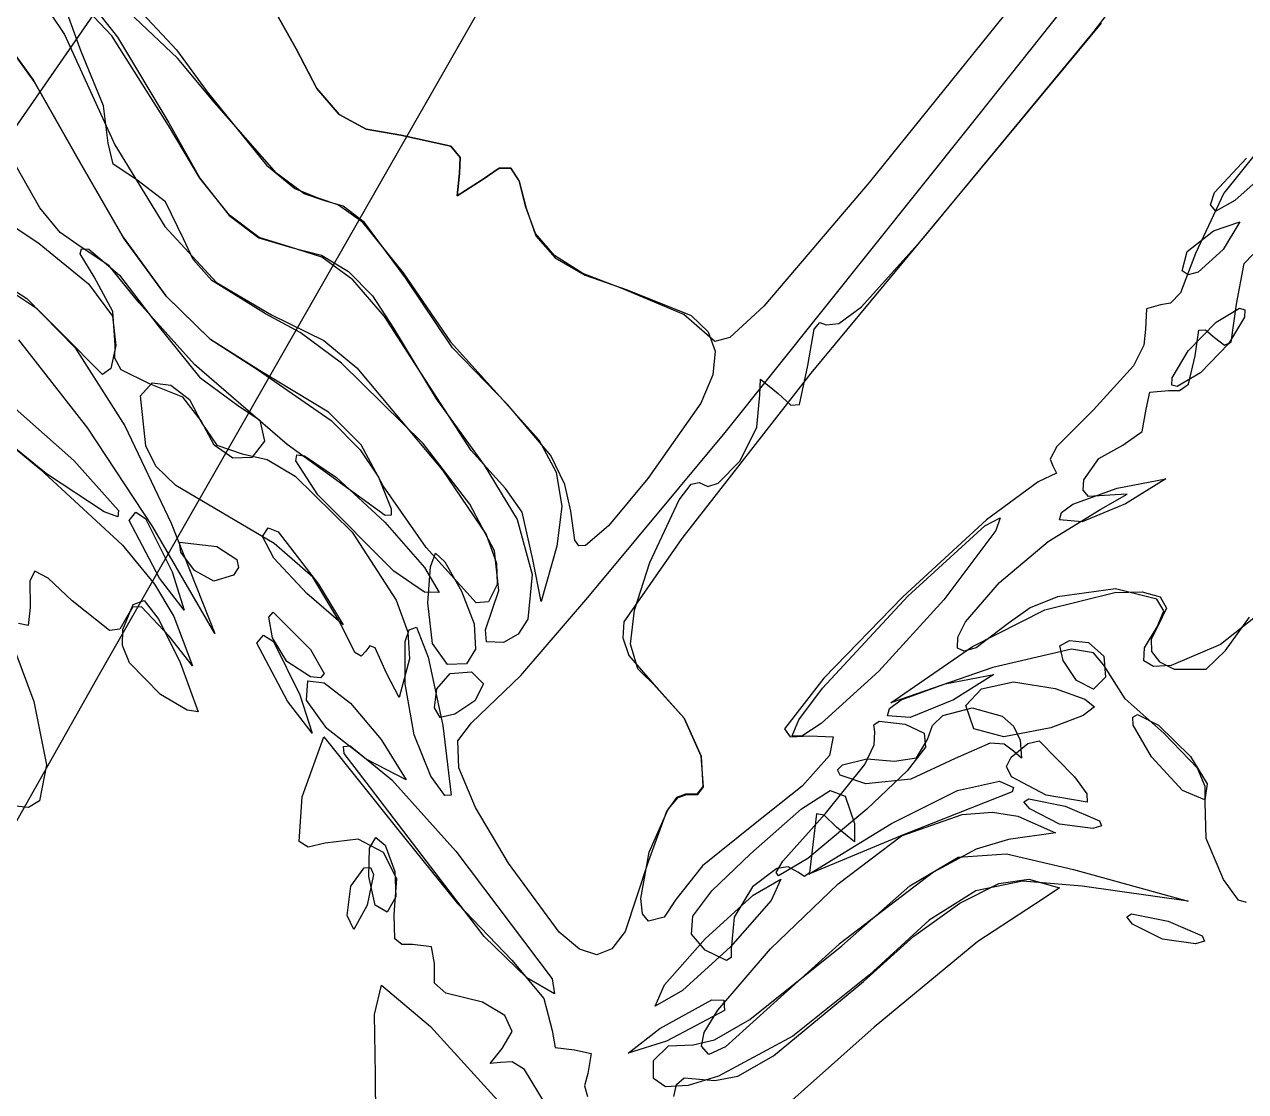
# Model space of a CAD drawing. Extents: x -886 to 651, y -59 to 942.
# Drawn here: x -170.37 to -141.92, y 94.12 to 118.98 of the extents above; entities that cross this region are included whole.
import ezdxf

# ---------------------------------------------------------------- set-up
doc = ezdxf.new("R2010")
doc.units = 0

msp = doc.modelspace()

# ---------------------------------------------------------------- linework, layer by layer
at = {"layer": 'IMAGES'}
for p, q in [((-153.68554, 129.998068), (-168.62504, 103.833968)), ((-171.3496, 115.470708), (-167.80077, 120.587898)), ((-168.62504, 103.833968), (-175.72465, 91.287068))]:
    msp.add_line(p, q, dxfattribs=at)
at = {"layer": 'Layer 1'}
for p, q in [((-145.9139, 121.22468), (-150.69401, 115.29563)), ((-145.502, 118.755792), (-143.916975, 120.834233)), ((-148.36718, 116.57789), (-145.312871, 120.430522)), ((-168.33049, 118.712664), (-169.51401, 119.96259)), ((-169.770218, 119.243702), (-169.43317, 118.74474)), ((-169.04792, 118.34878), (-169.43144, 119.400711)), ((-168.730391, 119.349634), (-168.199712, 118.687674)), ((-166.805341, 118.194328), (-167.936121, 119.267967)), ((-167.618493, 119.237649), (-166.825768, 118.393526)), ((-164.03998, 118.41553), (-164.488446, 119.214757)), ((-164.488322, 119.215301), (-164.03986, 118.41607)), ((-171.080446, 118.951408), (-170.163863, 117.688675)), ((-170.14533, 117.651657), (-171.058317, 118.916666)), ((-145.28993, 119.01201), (-152.053886, 110.859629)), ((-169.43317, 118.74474), (-168.266497, 116.17877)), ((-167.01056, 116.62936), (-168.33049, 118.712664)), ((-168.199712, 118.687674), (-167.00643, 116.6886)), ((-149.4163, 114.018002), (-145.502, 118.755792)), ((-168.52976, 117.085925), (-169.04792, 118.34878)), ((-166.825768, 118.393526), (-166.11258, 117.41419)), ((-163.560632, 117.487212), (-164.03998, 118.41553)), ((-164.03986, 118.41607), (-163.560508, 117.487765)), ((-165.93872, 117.16195), (-166.805341, 118.194328)), ((-170.163863, 117.688675), (-169.11451, 115.84171)), ((-169.11421, 115.84097), (-170.14533, 117.651657)), ((-163.041355, 116.881294), (-163.560632, 117.487212)), ((-163.560508, 117.487765), (-163.041231, 116.881845)), ((-166.11258, 117.41419), (-164.732073, 115.701354)), ((-166.11258, 117.41419), (-166.11258, 117.41419)), ((-168.42134, 116.21703), (-168.52976, 117.085925)), ((-164.498609, 115.519289), (-165.93872, 117.16195)), ((-166.283862, 115.398712), (-167.01056, 116.62936)), ((-167.00643, 116.6886), (-167.0064, 116.6886)), ((-167.0064, 116.6886), (-166.282129, 115.40338)), ((-162.41161, 116.539591), (-163.041355, 116.881294)), ((-163.041231, 116.881845), (-162.411489, 116.540135)), ((-170.007243, 114.706073), (-170.97183, 116.39317)), ((-161.60086, 116.40392), (-162.41161, 116.539591)), ((-162.411489, 116.540135), (-161.60074, 116.40446)), ((-160.435634, 116.14484), (-161.60086, 116.40392)), ((-161.60074, 116.40446), (-160.43551, 116.14538)), ((-154.04334, 109.47586), (-148.36718, 116.57789)), ((-141.242134, 116.532047), (-142.42791, 115.047043)), ((-168.3002, 115.723395), (-168.42134, 116.21703)), ((-168.266497, 116.17877), (-167.100485, 114.270456)), ((-160.222585, 115.879296), (-160.435634, 116.14484)), ((-160.43551, 116.14538), (-160.22246, 115.879839)), ((-169.11451, 115.84171), (-168.068172, 114.02224)), ((-168.060673, 114.007587), (-169.11421, 115.84097)), ((-160.23856, 115.51172), (-160.222585, 115.879296)), ((-160.22246, 115.879839), (-160.23844, 115.51226)), ((-142.64512, 115.066736), (-141.90438, 115.86783)), ((-167.75144, 115.36275), (-168.3002, 115.723395)), ((-164.732073, 115.701354), (-164.069574, 115.162495)), ((-163.853438, 115.032917), (-164.498609, 115.519289)), ((-160.287236, 114.985604), (-160.23856, 115.51172)), ((-160.23844, 115.51226), (-160.287116, 114.986144)), ((-159.314027, 115.635572), (-159.70856, 115.36377)), ((-159.70844, 115.36431), (-159.314334, 115.633967)), ((-159.314334, 115.633967), (-159.039899, 115.63064)), ((-159.040587, 115.636939), (-159.314027, 115.635572)), ((-158.846644, 115.341716), (-159.040587, 115.636939)), ((-159.039899, 115.63064), (-158.843972, 115.327508)), ((-141.322188, 115.643644), (-142.170729, 114.876719)), ((-167.079836, 114.848246), (-167.75144, 115.36275)), ((-165.592001, 114.539165), (-166.283862, 115.398712)), ((-166.282129, 115.40338), (-165.601934, 114.52974)), ((-159.70856, 115.36377), (-160.287236, 114.985604)), ((-160.287116, 114.986144), (-159.70844, 115.36431)), ((-158.6906, 114.72375), (-158.846644, 115.341716)), ((-158.843972, 115.327508), (-158.68539, 114.69775)), ((-150.69401, 115.29563), (-153.144064, 112.415419)), ((-171.88926, 115.12913), (-170.023835, 113.875846)), ((-164.069574, 115.162495), (-163.53821, 114.94344)), ((-163.37055, 114.87013), (-163.853438, 115.032917)), ((-163.53821, 114.94344), (-163.052915, 114.781438)), ((-142.42791, 115.047043), (-143.09095, 113.64727)), ((-142.739119, 114.782108), (-142.64512, 115.066736)), ((-169.534648, 114.137011), (-170.007243, 114.706073)), ((-166.66336, 113.9847), (-167.079836, 114.848246)), ((-162.942266, 114.746885), (-163.37055, 114.87013)), ((-163.052915, 114.781438), (-162.515851, 114.397875)), ((-162.445785, 114.368212), (-162.942266, 114.746885)), ((-158.461123, 114.113789), (-158.6906, 114.72375)), ((-158.68539, 114.69775), (-158.453354, 114.058485)), ((-142.61768, 114.62895), (-142.739119, 114.782108)), ((-142.170729, 114.876719), (-142.61768, 114.62895)), ((-165.601934, 114.52974), (-164.90943, 114.010467)), ((-164.89928, 114.015048), (-165.592001, 114.539165)), ((-162.515851, 114.397875), (-161.54768, 113.19552)), ((-161.49447, 113.07959), (-162.445785, 114.368212)), ((-142.67284, 114.17361), (-142.056458, 114.383093)), ((-142.056458, 114.383093), (-142.44614, 113.74161)), ((-169.1483, 113.86169), (-169.534648, 114.137011)), ((-167.100485, 114.270456), (-165.896395, 112.967312)), ((-158.019944, 113.600831), (-158.461123, 114.113789)), ((-143.282276, 113.695158), (-142.67284, 114.17361)), ((-170.023835, 113.875846), (-168.875736, 112.935655)), ((-168.398271, 113.359314), (-169.1483, 113.86169)), ((-168.068172, 114.02224), (-167.072015, 112.655841)), ((-167.061787, 112.640945), (-168.060673, 114.007587)), ((-166.440168, 113.502734), (-166.66336, 113.9847)), ((-164.90943, 114.010467), (-164.14823, 113.78835)), ((-164.17, 113.79069), (-164.89928, 114.015048)), ((-163.439623, 113.562798), (-164.17, 113.79069)), ((-164.14823, 113.78835), (-163.452445, 113.606013)), ((-158.453354, 114.058485), (-158.00693, 113.547645)), ((-150.869961, 112.406091), (-149.4163, 114.018002)), ((-169.072419, 113.635904), (-169.038639, 113.753187)), ((-168.7438, 113.10462), (-169.072419, 113.635904)), ((-169.038639, 113.753187), (-168.86739, 113.74361)), ((-168.86739, 113.74361), (-168.152148, 113.139559)), ((-166.00604, 113.012568), (-166.440168, 113.502734)), ((-163.452445, 113.606013), (-162.820197, 113.227675)), ((-162.71755, 113.0328), (-163.439623, 113.562798)), ((-157.358053, 113.177231), (-158.019944, 113.600831)), ((-158.00693, 113.547645), (-157.310921, 113.136832)), ((-143.09095, 113.64727), (-143.441849, 112.730911)), ((-143.40335, 113.24384), (-143.282276, 113.695158)), ((-142.44614, 113.74161), (-143.028654, 113.211861)), ((-142.44614, 113.74161), (-142.44614, 113.74161)), ((-141.959577, 113.409998), (-141.752419, 113.619026)), ((-171.29125, 113.23116), (-170.309921, 112.593331)), ((-167.69553, 112.49447), (-168.398271, 113.359314)), ((-162.820197, 113.227675), (-162.258492, 112.658889)), ((-143.257683, 113.149468), (-143.40335, 113.24384)), ((-142.13286, 112.46135), (-141.959577, 113.409998)), ((-168.875736, 112.935655), (-168.321391, 112.185897)), ((-168.308747, 112.292825), (-168.7438, 113.10462)), ((-168.152148, 113.139559), (-167.25404, 111.95968)), ((-164.75541, 112.23698), (-166.00604, 113.012568)), ((-165.896395, 112.967312), (-164.61549, 112.21685)), ((-161.97969, 112.177842), (-162.71755, 113.0328)), ((-161.54768, 113.19552), (-160.441169, 111.590749)), ((-160.396857, 111.450174), (-161.49447, 113.07959)), ((-156.46644, 112.83534), (-157.358053, 113.177231)), ((-157.310921, 113.136832), (-156.33013, 112.79765)), ((-143.028654, 113.211861), (-143.257683, 113.149468)), ((-170.064586, 112.347926), (-170.693453, 112.768817)), ((-167.072015, 112.655841), (-166.054018, 111.657971)), ((-162.258492, 112.658889), (-161.77433, 111.90521)), ((-155.010057, 112.225779), (-156.46644, 112.83534)), ((-156.33013, 112.79765), (-154.841786, 112.197027)), ((-143.441849, 112.730911), (-143.672537, 112.49078)), ((-174.64811, 112.43437), (-170.01105, 108.62983)), ((-170.309921, 112.593331), (-169.18898, 111.44875)), ((-166.406918, 111.06273), (-167.69553, 112.49447)), ((-166.034345, 111.643986), (-167.061787, 112.640945)), ((-153.144064, 112.415419), (-153.936582, 111.686963)), ((-151.39672, 112.013102), (-150.869961, 112.406091)), ((-143.90446, 112.44846), (-144.232084, 112.352606)), ((-143.672537, 112.49078), (-143.90446, 112.44846)), ((-142.60799, 112.04513), (-142.064815, 112.37004)), ((-142.257434, 111.579973), (-142.13286, 112.46135)), ((-142.064815, 112.37004), (-141.941498, 112.334379)), ((-169.50834, 111.79223), (-170.064586, 112.347926)), ((-168.321391, 112.185897), (-168.23723, 111.50391)), ((-168.25786, 111.5107), (-168.308747, 112.292825)), ((-163.947902, 111.80213), (-164.75541, 112.23698)), ((-164.61549, 112.21685), (-163.393139, 111.619352)), ((-161.20195, 110.97507), (-161.97969, 112.177842)), ((-154.28371, 111.59485), (-155.010057, 112.225779)), ((-154.841786, 112.197027), (-154.444842, 111.821127)), ((-144.232084, 112.352606), (-144.25844, 111.88491)), ((-141.94599, 112.16155), (-142.323819, 111.539011)), ((-141.941498, 112.334379), (-141.94599, 112.16155)), ((-141.94599, 112.16155), (-141.94599, 112.16155)), ((-169.854845, 108.513542), (-173.96954, 111.86881)), ((-168.550724, 110.824499), (-169.50834, 111.79223)), ((-167.25404, 111.9597), (-166.287705, 110.761934)), ((-167.25404, 111.95968), (-167.25404, 111.9597)), ((-162.986086, 111.088001), (-163.947902, 111.80213)), ((-161.77433, 111.90521), (-160.781724, 110.260109)), ((-154.444842, 111.821127), (-154.276505, 111.368694)), ((-152.12412, 111.037312), (-151.970514, 111.881858)), ((-151.970514, 111.881858), (-151.839229, 112.041415)), ((-151.839229, 112.041415), (-151.6906, 111.984392)), ((-151.6906, 111.984392), (-151.39672, 112.013102)), ((-144.25844, 111.88491), (-144.295621, 111.509755)), ((-143.258901, 111.374569), (-142.60799, 112.04513)), ((-143.10084, 111.26367), (-143.011274, 111.856244)), ((-143.011274, 111.856244), (-142.860617, 111.869087)), ((-142.860617, 111.869087), (-142.64618, 111.68663)), ((-168.890841, 109.579209), (-170.49836, 111.63303)), ((-168.263628, 111.204145), (-168.25786, 111.5107)), ((-166.054018, 111.657971), (-164.94216, 110.94409)), ((-164.89514, 110.91965), (-166.034345, 111.643986)), ((-163.393139, 111.619352), (-162.62798, 110.98497)), ((-160.441169, 111.590749), (-159.08622, 110.07762)), ((-153.936582, 111.686963), (-154.28371, 111.59485)), ((-144.295621, 111.509755), (-144.535955, 111.029789)), ((-142.323819, 111.539011), (-142.97473, 110.86845)), ((-142.64618, 111.68663), (-142.418718, 111.509895)), ((-142.418718, 111.509895), (-142.257434, 111.579973)), ((-169.18898, 111.44875), (-168.02807, 109.628508)), ((-169.18898, 111.44875), (-169.18898, 111.44875)), ((-168.23723, 111.50391), (-168.358333, 110.96849)), ((-159.12037, 110.12888), (-160.396857, 111.450174)), ((-154.276505, 111.368694), (-154.334615, 110.820124)), ((-143.63673, 110.75203), (-143.258901, 111.374569)), ((-143.25548, 110.603848), (-143.10084, 111.26367)), ((-168.358333, 110.96849), (-168.550724, 110.824499)), ((-168.114711, 110.932026), (-168.263628, 111.204145)), ((-164.24829, 109.19743), (-166.406918, 111.06273)), ((-164.94216, 110.94409), (-163.220505, 109.753498)), ((-161.08171, 109.21813), (-162.986086, 111.088001)), ((-162.62798, 110.98497), (-160.62945, 108.59524)), ((-159.966495, 109.055818), (-161.20195, 110.97507)), ((-152.311252, 110.125599), (-152.12412, 111.037312)), ((-144.535955, 111.029789), (-145.46741, 110.00249)), ((-167.45782, 110.60944), (-168.114711, 110.932026)), ((-166.287705, 110.761934), (-165.4084, 110.11496)), ((-163.286419, 109.948179), (-164.89514, 110.91965)), ((-152.053886, 110.859629), (-155.05931, 107.005708)), ((-154.334615, 110.820124), (-154.617014, 110.155811)), ((-153.24243, 110.352912), (-153.219956, 110.714614)), ((-153.219956, 110.714614), (-152.81103, 110.382012)), ((-143.641222, 110.579197), (-143.63673, 110.75203)), ((-142.97473, 110.86845), (-143.517905, 110.543536)), ((-171.15757, 110.53577), (-169.222391, 108.822982)), ((-167.66502, 110.33239), (-167.391891, 110.63147)), ((-166.681168, 110.298803), (-167.45782, 110.60944)), ((-167.391891, 110.63147), (-166.961884, 110.579044)), ((-166.961884, 110.579044), (-166.527067, 110.243356)), ((-152.81103, 110.382012), (-152.514495, 110.115009)), ((-144.23926, 110.01584), (-144.156254, 110.41434)), ((-144.156254, 110.41434), (-143.72104, 110.45521)), ((-143.72104, 110.45521), (-143.459448, 110.452528)), ((-143.517905, 110.543536), (-143.641222, 110.579197)), ((-143.459448, 110.452528), (-143.25548, 110.603848)), ((-167.54466, 109.16527), (-167.66502, 110.33239)), ((-166.25007, 109.7489), (-166.681168, 110.298803)), ((-166.527067, 110.243356), (-166.23951, 109.69265)), ((-165.4084, 110.11496), (-164.885019, 109.76223)), ((-160.781724, 110.260109), (-159.65945, 108.71391)), ((-158.107605, 108.943124), (-159.12037, 110.12888)), ((-154.617014, 110.155811), (-155.84604, 108.40154)), ((-153.305069, 109.597008), (-153.24243, 110.352912)), ((-152.514495, 110.115009), (-152.311252, 110.125599)), ((-162.52609, 109.18904), (-163.286419, 109.948179)), ((-159.08622, 110.07762), (-158.386209, 109.30316)), ((-145.46741, 110.00249), (-146.321365, 109.146095)), ((-144.330232, 109.500714), (-144.23926, 110.01584)), ((-167.37792, 107.27407), (-168.890841, 109.579209)), ((-168.02807, 109.628508), (-166.95053, 107.36653)), ((-165.953184, 109.176968), (-166.25007, 109.7489)), ((-166.23951, 109.69265), (-165.883634, 109.178049)), ((-166.23951, 109.69265), (-166.23951, 109.69265)), ((-164.885019, 109.76223), (-164.77443, 109.27189)), ((-163.220505, 109.753498), (-162.547505, 109.06878)), ((-153.693432, 108.814496), (-153.305069, 109.597008)), ((-164.77443, 109.27189), (-165.072739, 108.892353)), ((-158.386209, 109.30316), (-157.98274, 108.550829)), ((-157.24836, 105.63359), (-154.04334, 109.47586)), ((-144.78458, 109.17947), (-144.330232, 109.500714)), ((-167.306389, 108.693524), (-167.54466, 109.16527)), ((-165.513199, 108.876082), (-165.953184, 109.176968)), ((-165.883634, 109.178049), (-165.2945, 108.97814)), ((-165.2945, 108.97814), (-164.717287, 108.845443)), ((-161.967473, 107.543026), (-164.24829, 109.19743)), ((-164.044801, 108.817558), (-164.02357, 108.95471)), ((-164.02357, 108.95471), (-163.845009, 108.930064)), ((-162.547505, 109.06878), (-162.12306, 108.43425)), ((-162.016445, 108.234249), (-162.52609, 109.18904)), ((-159.990316, 107.803834), (-161.08171, 109.21813)), ((-159.16508, 108.16792), (-159.966495, 109.055818)), ((-146.321365, 109.146095), (-146.477806, 108.851112)), ((-145.345495, 108.866301), (-144.78458, 109.17947)), ((-169.222391, 108.822982), (-168.18167, 107.65759)), ((-166.840526, 108.242157), (-167.306389, 108.693524)), ((-165.072739, 108.892353), (-165.513199, 108.876082)), ((-164.717287, 108.845443), (-164.064121, 108.455436)), ((-163.53199, 108.02368), (-164.044801, 108.817558)), ((-163.845009, 108.930064), (-163.099184, 108.429548)), ((-159.65945, 108.71391), (-158.892658, 107.447444)), ((-157.78295, 108.265223), (-158.107605, 108.943124)), ((-154.20939, 108.291421), (-153.693432, 108.814496)), ((-146.477806, 108.851112), (-146.41254, 108.70184)), ((-146.41254, 108.70184), (-146.326206, 108.528741)), ((-145.69269, 108.37062), (-145.345495, 108.866301)), ((-170.01105, 108.62983), (-168.08254, 106.846871)), ((-168.514646, 107.628783), (-169.854845, 108.513542)), ((-164.064121, 108.455436), (-162.733246, 107.152685)), ((-163.099184, 108.429548), (-161.9739, 107.38436)), ((-162.12306, 108.43425), (-161.824433, 107.700498)), ((-160.62945, 108.59524), (-159.613706, 107.100524)), ((-157.98274, 108.550829), (-157.850959, 107.748433)), ((-155.84604, 108.40154), (-156.765699, 107.301895)), ((-146.326206, 108.528741), (-146.75351, 108.324)), ((-144.91371, 108.18097), (-143.782882, 108.397145)), ((-143.782882, 108.397145), (-144.72, 107.81184)), ((-164.5527, 106.88811), (-166.840526, 108.242157)), ((-161.01045, 106.7924), (-162.016445, 108.234249)), ((-158.77401, 107.61941), (-159.16508, 108.16792)), ((-157.64402, 107.63955), (-157.78295, 108.265223)), ((-155.117392, 107.908871), (-154.840162, 108.274379)), ((-154.840162, 108.274379), (-154.65481, 108.313832)), ((-154.65481, 108.313832), (-154.4533, 108.216563)), ((-154.4533, 108.216563), (-154.20939, 108.291421)), ((-146.75351, 108.324), (-147.961727, 107.438997)), ((-145.944269, 107.807931), (-144.91371, 108.18097)), ((-145.709162, 108.130023), (-145.69269, 108.37062)), ((-145.586125, 107.988001), (-145.709162, 108.130023)), ((-161.767819, 106.246805), (-163.53199, 108.02368)), ((-155.79752, 106.444962), (-155.117392, 107.908871)), ((-144.72, 107.81184), (-145.727556, 107.394965)), ((-144.96455, 108.02041), (-145.586125, 107.988001)), ((-145.29501, 107.6916), (-144.680834, 108.037441)), ((-144.680834, 108.037441), (-144.96455, 108.02041)), ((-144.72, 107.81184), (-144.72, 107.81184)), ((-168.197452, 107.510945), (-168.514646, 107.628783)), ((-168.18167, 107.65759), (-168.197452, 107.510945)), ((-167.93152, 107.42887), (-167.77672, 107.617536)), ((-167.77672, 107.617536), (-167.548572, 107.469009)), ((-161.830279, 107.545969), (-161.967473, 107.543026)), ((-161.824433, 107.700498), (-161.830279, 107.545969)), ((-159.421159, 106.717814), (-159.990316, 107.803834)), ((-158.5252, 106.51614), (-158.77401, 107.61941)), ((-157.850959, 107.748433), (-157.96601, 106.82378)), ((-157.55181, 106.968737), (-157.64402, 107.63955)), ((-146.519599, 106.936487), (-145.29501, 107.6916)), ((-146.25977, 107.43718), (-146.213486, 107.610068)), ((-146.213486, 107.610068), (-145.944269, 107.807931)), ((-167.22282, 106.07839), (-167.93152, 107.42887)), ((-167.548572, 107.469009), (-166.93146, 106.23129)), ((-165.93235, 104.78998), (-167.37792, 107.27407)), ((-166.95053, 107.36653), (-165.93235, 104.78998)), ((-164.82638, 107.04995), (-164.689841, 107.254182)), ((-164.689841, 107.254182), (-164.458721, 107.164353)), ((-161.9739, 107.38436), (-161.04796, 106.332846)), ((-161.9739, 107.38436), (-161.9739, 107.38436)), ((-158.892658, 107.447444), (-158.544336, 106.167399)), ((-156.765699, 107.301895), (-157.296662, 106.84024)), ((-147.961727, 107.438997), (-149.904247, 105.646341)), ((-149.79131, 105.66553), (-147.996055, 107.298874)), ((-147.996055, 107.298874), (-147.64294, 107.486985)), ((-147.64294, 107.486985), (-147.74247, 107.18939)), ((-145.727556, 107.394965), (-146.25977, 107.43718)), ((-164.556451, 106.547179), (-164.82638, 107.04995)), ((-164.458721, 107.164353), (-163.52083, 105.93924)), ((-162.733246, 107.152685), (-161.708516, 105.568279)), ((-159.613706, 107.100524), (-159.371066, 106.432941)), ((-157.451658, 106.833709), (-157.55181, 106.968737)), ((-155.05931, 107.005708), (-156.40903, 105.06221)), ((-147.74247, 107.18939), (-148.951163, 105.574705)), ((-147.74247, 107.18939), (-147.74247, 107.18939)), ((-168.08254, 106.846871), (-167.342606, 105.94453)), ((-166.727166, 106.690507), (-166.753497, 106.92364)), ((-166.753497, 106.92364), (-165.8909, 106.82182)), ((-166.40594, 106.25683), (-166.727166, 106.690507)), ((-165.8909, 106.82182), (-165.422429, 106.514708)), ((-163.648318, 106.103985), (-164.5527, 106.88811)), ((-159.850106, 105.510259), (-161.01045, 106.7924)), ((-159.31961, 105.796582), (-159.421159, 106.717814)), ((-157.96601, 106.82378), (-158.336085, 105.537921)), ((-157.296662, 106.84024), (-157.451658, 106.833709)), ((-147.655649, 105.978269), (-146.519599, 106.936487)), ((-165.422429, 106.514708), (-165.386162, 106.329017)), ((-163.78778, 105.72241), (-164.556451, 106.547179)), ((-160.912668, 106.347429), (-160.79737, 106.661113)), ((-160.79737, 106.661113), (-160.573157, 106.464147)), ((-160.573157, 106.464147), (-160.18562, 105.77524)), ((-159.371066, 106.432941), (-159.36075, 105.93493)), ((-158.336085, 105.537921), (-158.5252, 106.51614)), ((-156.156743, 105.335484), (-155.79752, 106.444962)), ((-170.123775, 106.241723), (-170.244476, 106.016658)), ((-169.815462, 106.085453), (-170.123775, 106.241723)), ((-166.93146, 106.23129), (-166.647375, 105.335885)), ((-166.93146, 106.23129), (-166.93146, 106.23129)), ((-165.95713, 106.015774), (-166.40594, 106.25683)), ((-165.49902, 106.15124), (-165.95713, 106.015774)), ((-165.386162, 106.329017), (-165.49902, 106.15124)), ((-165.49902, 106.15124), (-165.49902, 106.15124)), ((-163.02499, 105.05883), (-163.648318, 106.103985)), ((-161.051181, 105.756541), (-161.767819, 106.246805)), ((-161.04796, 106.332846), (-160.7096, 105.74544)), ((-160.97346, 105.50439), (-160.912668, 106.347429)), ((-158.544336, 106.167399), (-158.642027, 105.128559)), ((-170.244476, 106.016658), (-170.2373, 105.40068)), ((-169.2598, 105.55743), (-169.815462, 106.085453)), ((-167.342606, 105.94453), (-166.88882, 105.18563)), ((-166.647375, 105.335885), (-167.22282, 106.07839)), ((-163.52083, 105.93924), (-162.941044, 104.993593)), ((-163.52083, 105.93924), (-163.52083, 105.93924)), ((-159.36075, 105.93493), (-159.561001, 105.529746)), ((-148.445692, 105.066864), (-147.655649, 105.978269)), ((-144.957109, 105.830625), (-146.304617, 105.646746)), ((-143.989526, 105.593687), (-144.957109, 105.830625)), ((-168.387531, 104.865024), (-169.2598, 105.55743)), ((-167.837968, 105.466507), (-167.583209, 105.5578)), ((-167.583209, 105.5578), (-167.24105, 105.12239)), ((-162.941044, 104.993593), (-163.78778, 105.72241)), ((-161.708516, 105.568279), (-161.43803, 104.826203)), ((-160.7096, 105.74544), (-161.051181, 105.756541)), ((-160.18562, 105.77524), (-159.892088, 105.017065)), ((-160.18562, 105.77524), (-160.18562, 105.77524)), ((-159.63104, 104.87665), (-159.31961, 105.796582)), ((-158.805371, 103.813938), (-157.24836, 105.63359)), ((-151.775461, 103.522814), (-149.79131, 105.66553)), ((-149.904247, 105.646341), (-151.749092, 103.75525)), ((-148.951163, 105.574705), (-150.468475, 103.912425)), ((-146.304617, 105.646746), (-146.939452, 105.39284)), ((-146.599591, 105.343877), (-144.968046, 105.749624)), ((-144.968046, 105.749624), (-144.33606, 105.765336)), ((-144.33606, 105.765336), (-143.91371, 105.646461)), ((-143.829598, 105.32157), (-143.989526, 105.593687)), ((-143.91371, 105.646461), (-143.766332, 105.385636)), ((-170.2373, 105.40068), (-170.281805, 104.981233)), ((-168.07516, 104.88877), (-167.837968, 105.466507)), ((-167.851646, 105.405956), (-167.99281, 105.16642)), ((-167.643826, 105.415055), (-167.851646, 105.405956)), ((-166.99944, 104.72928), (-167.643826, 105.415055)), ((-164.674395, 105.171382), (-164.572091, 105.289759)), ((-164.572091, 105.289759), (-163.70844, 104.41954)), ((-160.862476, 104.558053), (-160.97346, 105.50439)), ((-159.561001, 105.529746), (-159.850106, 105.510259)), ((-156.252979, 104.542348), (-156.156743, 105.335484)), ((-148.28567, 104.488103), (-146.599591, 105.343877)), ((-146.939452, 105.39284), (-147.4516, 105.02874)), ((-143.98232, 104.94924), (-143.829598, 105.32157)), ((-143.766332, 105.385636), (-143.95926, 104.975503)), ((-141.25198, 105.53244), (-142.506807, 104.538398)), ((-170.90965, 105.24716), (-170.152808, 103.209141)), ((-170.281805, 104.981233), (-170.506094, 105.028645)), ((-167.99281, 105.16642), (-168.146358, 104.896401)), ((-167.24105, 105.12239), (-166.74166, 104.12002)), ((-166.88882, 105.18563), (-166.450652, 104.042005)), ((-164.59095, 104.69459), (-164.674395, 105.171382)), ((-162.672783, 104.351207), (-163.02499, 105.05883)), ((-159.892088, 105.017065), (-159.858746, 104.428086)), ((-158.642027, 105.128559), (-158.866733, 104.779212)), ((-156.40903, 105.06221), (-156.427862, 104.69004)), ((-148.630502, 104.706816), (-148.445692, 105.066864)), ((-147.4516, 105.02874), (-148.201916, 104.462388)), ((-143.95926, 104.975503), (-144.124651, 104.658798)), ((-142.39087, 104.393563), (-141.835664, 105.169592)), ((-168.146358, 104.896401), (-168.387531, 104.865024)), ((-168.084446, 104.517084), (-168.07516, 104.88877)), ((-166.450652, 104.042005), (-166.99944, 104.72928)), ((-164.95307, 104.56438), (-164.79827, 104.753046)), ((-164.79827, 104.753046), (-164.570121, 104.604519)), ((-164.256961, 104.137624), (-164.59095, 104.69459)), ((-161.500125, 104.603187), (-161.404574, 104.880044)), ((-161.43803, 104.826203), (-161.39657, 104.20061)), ((-161.404574, 104.880044), (-161.23947, 104.94247)), ((-161.23947, 104.94247), (-160.965959, 104.240981)), ((-159.605425, 104.60194), (-159.63104, 104.87665)), ((-158.866733, 104.779212), (-159.21327, 104.58571)), ((-156.427862, 104.69004), (-156.291359, 104.279205)), ((-148.63226, 104.45219), (-148.630502, 104.706816)), ((-144.280862, 104.461966), (-143.98232, 104.94924)), ((-167.922219, 104.106724), (-168.084446, 104.517084)), ((-164.24437, 103.21389), (-164.95307, 104.56438)), ((-164.570121, 104.604519), (-163.953, 103.3668)), ((-163.70844, 104.41954), (-163.70819, 104.41954)), ((-163.70819, 104.41954), (-163.390279, 103.863884)), ((-162.325575, 104.508667), (-162.42022, 104.37869)), ((-162.202111, 104.45533), (-162.325575, 104.508667)), ((-161.93271, 103.866), (-162.202111, 104.45533)), ((-161.503436, 103.622716), (-161.500125, 104.603187)), ((-160.51276, 104.06983), (-160.862476, 104.558053)), ((-159.858746, 104.428086), (-160.070627, 104.086332)), ((-159.21327, 104.58571), (-159.605425, 104.60194)), ((-156.081035, 103.972039), (-156.252979, 104.542348)), ((-150.18758, 103.176813), (-148.28567, 104.488103)), ((-148.476454, 104.37831), (-148.63226, 104.45219)), ((-148.201916, 104.462388), (-148.476454, 104.37831)), ((-145.982294, 104.426007), (-147.81241, 104.002363)), ((-146.25412, 104.50426), (-146.024179, 104.633634)), ((-146.171694, 104.160351), (-146.25412, 104.50426)), ((-146.024179, 104.633634), (-145.58492, 104.58036)), ((-145.468218, 104.340911), (-145.982294, 104.426007)), ((-145.58492, 104.58036), (-145.226445, 104.267831)), ((-144.291671, 104.157153), (-144.280862, 104.461966)), ((-144.124651, 104.658798), (-144.112559, 104.370952)), ((-142.506807, 104.538398), (-143.659935, 104.050088)), ((-166.74166, 104.12002), (-166.320699, 102.966889)), ((-166.74166, 104.12002), (-166.74166, 104.12002)), ((-163.70719, 103.78354), (-164.256961, 104.137624)), ((-162.524129, 104.261911), (-162.672783, 104.351207)), ((-162.42022, 104.37869), (-162.524129, 104.261911)), ((-161.39657, 104.20061), (-161.642241, 103.304995)), ((-160.965959, 104.240981), (-160.6229, 102.65246)), ((-156.291359, 104.279205), (-155.65174, 103.54117)), ((-145.85997, 103.69783), (-146.171694, 104.160351)), ((-145.22626, 104.057763), (-145.468218, 104.340911)), ((-145.226445, 104.267831), (-145.19077, 103.77393)), ((-144.067208, 104.023595), (-144.291671, 104.157153)), ((-144.112559, 104.370952), (-143.930065, 104.131164)), ((-143.930065, 104.131164), (-143.58425, 103.958633)), ((-142.843695, 103.964827), (-142.39087, 104.393563)), ((-167.19831, 103.3694), (-167.922219, 104.106724)), ((-163.390279, 103.863884), (-163.46936, 103.758413)), ((-161.642241, 103.304995), (-161.93271, 103.866)), ((-160.76399, 103.50225), (-160.451461, 103.860725)), ((-160.070627, 104.086332), (-160.51276, 104.06983)), ((-160.451461, 103.860725), (-159.95756, 103.8964)), ((-159.95756, 103.8964), (-159.678194, 103.619722)), ((-155.63572, 103.531042), (-156.081035, 103.972039)), ((-150.468475, 103.912425), (-151.80797, 102.693193)), ((-147.81241, 104.002363), (-150.18758, 103.176813)), ((-148.91942, 103.61911), (-147.788592, 103.835276)), ((-147.788592, 103.835276), (-148.72571, 103.24997)), ((-144.726224, 103.271317), (-145.22626, 104.057763)), ((-143.659935, 104.050088), (-144.067208, 104.023595)), ((-143.58425, 103.958633), (-142.843695, 103.964827)), ((-163.79742, 103.23648), (-163.76624, 103.687649)), ((-163.76624, 103.687649), (-163.384359, 103.64352)), ((-163.46936, 103.758413), (-163.70719, 103.78354)), ((-163.384359, 103.64352), (-162.774296, 103.168246)), ((-161.291131, 102.434138), (-161.503436, 103.622716)), ((-159.95223, 102.70869), (-158.805371, 103.813938)), ((-159.678194, 103.619722), (-159.88146, 103.2272)), ((-151.749092, 103.75525), (-152.66428, 102.57494)), ((-149.949982, 103.246066), (-148.91942, 103.61911)), ((-148.076741, 103.506424), (-147.331053, 103.665373)), ((-147.331053, 103.665373), (-146.36172, 103.51182)), ((-145.467448, 103.494568), (-145.85997, 103.69783)), ((-145.19077, 103.77393), (-145.467448, 103.494568)), ((-145.19077, 103.77393), (-145.19077, 103.77393)), ((-166.578373, 103.004606), (-167.19831, 103.3694)), ((-163.953, 103.3668), (-163.66892, 102.47139)), ((-163.953, 103.3668), (-163.953, 103.3668)), ((-160.81726, 103.062995), (-160.76399, 103.50225)), ((-155.65174, 103.54117), (-154.999969, 102.819222)), ((-154.99907, 102.819947), (-155.63572, 103.531042)), ((-152.333049, 102.783338), (-151.775461, 103.522814)), ((-148.437119, 103.115363), (-148.076741, 103.506424)), ((-146.36172, 103.51182), (-145.665597, 103.264495)), ((-145.665597, 103.264495), (-145.44419, 103.080829)), ((-143.82028, 102.461943), (-144.726224, 103.271317)), ((-170.152808, 103.209141), (-169.853923, 101.730427)), ((-166.320699, 102.966889), (-166.578373, 103.004606)), ((-163.66892, 102.47139), (-164.24437, 103.21389)), ((-163.32469, 102.580035), (-163.79742, 103.23648)), ((-162.774296, 103.168246), (-162.05857, 102.32598)), ((-160.68789, 102.83305), (-160.81726, 103.062995)), ((-159.88146, 103.2272), (-160.343977, 102.91548)), ((-159.88146, 103.2272), (-159.88146, 103.2272)), ((-150.26548, 102.87531), (-150.219197, 103.048199)), ((-150.219197, 103.048199), (-149.949982, 103.246066)), ((-148.72571, 103.24997), (-149.733266, 102.833099)), ((-148.979013, 102.883403), (-148.295835, 103.063036)), ((-148.72571, 103.24997), (-148.72571, 103.24997)), ((-148.25052, 102.57258), (-148.437119, 103.115363)), ((-148.295835, 103.063036), (-147.591222, 102.869231)), ((-145.44419, 103.080829), (-145.705648, 102.883278)), ((-160.343977, 102.91548), (-160.68789, 102.83305)), ((-160.272001, 102.291591), (-159.95223, 102.70869)), ((-154.999969, 102.819222), (-154.606301, 101.931514)), ((-154.604776, 101.933379), (-154.99907, 102.819947)), ((-152.48321, 102.40765), (-152.333049, 102.783338)), ((-151.80797, 102.693193), (-152.259024, 102.403045)), ((-150.583207, 102.664056), (-150.45751, 102.753525)), ((-150.45751, 102.753525), (-149.85356, 102.68414)), ((-149.733266, 102.833099), (-150.26548, 102.87531)), ((-149.21535, 102.652556), (-148.979013, 102.883403)), ((-147.591222, 102.869231), (-147.328091, 102.633281)), ((-145.705648, 102.883278), (-146.45812, 102.5943)), ((-144.548174, 102.840135), (-144.4414, 102.90314)), ((-144.540958, 102.654664), (-144.548174, 102.840135)), ((-144.4414, 102.90314), (-143.951639, 102.661056)), ((-162.41069, 101.86815), (-163.32469, 102.580035)), ((-160.90494, 101.47053), (-161.291131, 102.434138)), ((-160.6229, 102.65246), (-160.42558, 101.028453)), ((-160.6229, 102.65246), (-160.6229, 102.65246)), ((-152.66428, 102.57494), (-152.534852, 102.381796)), ((-152.534852, 102.381796), (-152.07121, 102.40676)), ((-152.259024, 102.403045), (-152.48321, 102.40765)), ((-152.07121, 102.40676), (-151.529981, 102.384224)), ((-150.56046, 102.49987), (-150.583207, 102.664056)), ((-150.572449, 102.200173), (-150.56046, 102.49987)), ((-149.85356, 102.68414), (-149.410678, 102.470988)), ((-149.410678, 102.470988), (-149.377441, 102.147164)), ((-149.32967, 102.32716), (-149.21535, 102.652556)), ((-147.55373, 102.382873), (-148.25052, 102.57258)), ((-146.45812, 102.59428), (-147.55373, 102.382873)), ((-147.328091, 102.633281), (-147.17626, 102.30516)), ((-146.45812, 102.5943), (-146.45812, 102.59428)), ((-144.1188, 101.91702), (-144.540958, 102.654664)), ((-143.951639, 102.661056), (-143.20319, 101.92702)), ((-143.04687, 101.65237), (-143.82028, 102.461943)), ((-163.89809, 100.984973), (-163.39531, 102.386693)), ((-163.39531, 102.386693), (-161.70501, 100.262633)), ((-162.939008, 102.160437), (-162.78116, 102.1752)), ((-162.921974, 101.995486), (-162.939008, 102.160437)), ((-162.78116, 102.1752), (-161.808281, 101.385258)), ((-162.05857, 102.32598), (-161.473301, 101.387767)), ((-162.05857, 102.32598), (-162.05857, 102.32598)), ((-160.249683, 101.661561), (-160.272001, 102.291591)), ((-151.529981, 102.384224), (-151.61776, 101.9501)), ((-150.792735, 101.741729), (-150.572449, 102.200173)), ((-149.377441, 102.147164), (-149.806266, 101.596837)), ((-149.586716, 101.892767), (-149.32967, 102.32716)), ((-147.873297, 102.238825), (-148.69137, 101.87834)), ((-147.546086, 102.215682), (-147.873297, 102.238825)), ((-147.33286, 102.04947), (-147.546086, 102.215682)), ((-147.38256, 101.91389), (-146.998191, 102.230712)), ((-147.17626, 102.30525), (-147.145484, 101.88498)), ((-147.17626, 102.30516), (-147.17626, 102.30525)), ((-146.998191, 102.230712), (-146.728319, 102.292139)), ((-146.728319, 102.292139), (-145.91171, 101.45547)), ((-162.41175, 101.32642), (-162.921974, 101.995486)), ((-161.473301, 101.387767), (-162.41069, 101.86815)), ((-154.606301, 101.931514), (-154.565661, 101.226211)), ((-154.551449, 101.223119), (-154.604776, 101.933379)), ((-151.61776, 101.9501), (-152.252304, 101.235213)), ((-151.315, 101.73532), (-150.743057, 101.873376)), ((-150.743057, 101.873376), (-150.0994, 101.82142)), ((-150.0994, 101.82142), (-149.586716, 101.892767)), ((-148.69137, 101.87834), (-149.72142, 101.396516)), ((-147.490758, 101.695631), (-147.38256, 101.91389)), ((-147.145484, 101.88498), (-147.33286, 102.04947)), ((-143.389419, 101.132765), (-144.1188, 101.91702)), ((-143.20319, 101.92702), (-143.20319, 101.92684)), ((-143.20319, 101.92684), (-142.819564, 101.293551)), ((-169.853923, 101.730427), (-170.017708, 100.891902)), ((-159.864053, 100.737773), (-160.249683, 101.661561)), ((-151.70763, 100.5982), (-150.792735, 101.741729)), ((-151.433265, 101.615936), (-151.315, 101.73532)), ((-151.370214, 101.492961), (-151.433265, 101.615936)), ((-149.806266, 101.596837), (-150.74957, 100.70418)), ((-147.374471, 101.45641), (-147.490758, 101.695631)), ((-142.866519, 101.22988), (-143.04687, 101.65237)), ((-160.57559, 98.9335), (-162.41175, 101.32642)), ((-161.808281, 101.385258), (-160.318, 99.72299)), ((-160.573586, 101.02094), (-160.90494, 101.47053)), ((-150.77151, 101.29414), (-151.370214, 101.492961)), ((-149.72142, 101.396516), (-150.77151, 101.29414)), ((-148.635074, 101.138848), (-147.65563, 101.355019)), ((-147.65563, 101.355019), (-147.328769, 101.205745)), ((-146.56824, 101.02449), (-147.374471, 101.45641)), ((-145.91171, 101.45547), (-145.621084, 101.054326)), ((-145.91171, 101.45547), (-145.91171, 101.45547)), ((-142.819564, 101.293551), (-142.87303, 100.91836)), ((-163.973105, 99.948309), (-163.89809, 100.984973)), ((-160.42558, 101.028453), (-160.573586, 101.02094)), ((-154.97297, 101.05148), (-155.182487, 100.970731)), ((-155.138032, 100.976049), (-154.9377, 101.040942)), ((-154.707389, 101.050764), (-154.97297, 101.05148)), ((-154.9377, 101.040942), (-154.683464, 101.044034)), ((-154.565661, 101.226211), (-154.707389, 101.050764)), ((-154.683464, 101.044034), (-154.551449, 101.223119)), ((-152.252304, 101.235213), (-153.35137, 100.37039)), ((-152.267514, 100.704766), (-151.597349, 101.132577)), ((-151.597349, 101.132577), (-151.25038, 101.001561)), ((-151.25038, 101.001561), (-151.03033, 100.368989)), ((-150.17005, 100.363589), (-148.635074, 101.138848)), ((-147.36277, 101.10238), (-149.87719, 100.11095)), ((-147.328769, 101.205745), (-147.36277, 101.102379)), ((-147.36277, 101.102379), (-147.36277, 101.10238)), ((-145.616661, 100.859921), (-146.56824, 101.02449)), ((-145.621084, 101.054326), (-145.616661, 100.859921)), ((-142.87303, 100.91836), (-143.389419, 101.132765)), ((-142.86551, 100.865433), (-142.866519, 101.22988)), ((-170.274576, 100.737987), (-170.64888, 100.77445)), ((-170.017708, 100.891902), (-170.274576, 100.737987)), ((-159.09389, 99.4394), (-159.864053, 100.737773)), ((-155.81891, 99.701862), (-155.370955, 100.701944)), ((-155.182487, 100.970731), (-155.415501, 100.645755)), ((-155.370955, 100.701944), (-155.138032, 100.976049)), ((-153.45715, 99.660854), (-152.267514, 100.704766)), ((-150.74957, 100.70418), (-152.118969, 99.55404)), ((-150.74957, 100.70418), (-150.74957, 100.70418)), ((-147.086711, 100.874608), (-146.97513, 100.943354)), ((-146.95314, 100.70656), (-147.086711, 100.874608)), ((-146.97513, 100.943354), (-146.12523, 100.77406)), ((-146.255864, 100.354958), (-146.95314, 100.70656)), ((-146.12523, 100.77406), (-145.32964, 100.430463)), ((-142.838915, 100.018806), (-142.86551, 100.865433)), ((-155.415501, 100.645755), (-155.83842, 99.47056)), ((-152.703026, 99.48943), (-151.70763, 100.5982)), ((-151.922264, 100.589666), (-152.00774, 99.877479)), ((-151.740118, 100.560086), (-151.922264, 100.589666)), ((-151.45137, 100.28336), (-151.740118, 100.560086)), ((-149.93887, 100.07653), (-148.528311, 100.573459)), ((-148.528311, 100.573459), (-147.820091, 100.628276)), ((-147.820091, 100.628276), (-147.22849, 100.53398)), ((-147.22849, 100.53398), (-146.35008, 100.15177)), ((-145.32964, 100.430463), (-145.276887, 100.310498)), ((-161.70501, 100.262633), (-161.70496, 100.26263)), ((-161.70496, 100.26263), (-160.278588, 98.500251)), ((-153.35137, 100.37039), (-154.570509, 99.384146)), ((-152.10063, 99.190199), (-150.17005, 100.363589)), ((-151.031787, 99.943266), (-151.45137, 100.28336)), ((-151.03033, 100.36896), (-151.031787, 99.943266)), ((-151.03033, 100.368989), (-151.03033, 100.36896)), ((-146.35008, 100.15177), (-147.446, 99.995696)), ((-145.48229, 100.24814), (-146.255864, 100.354958)), ((-145.276887, 100.310498), (-145.48229, 100.2481)), ((-145.48229, 100.2481), (-145.48229, 100.24814)), ((-163.758435, 99.812341), (-163.973105, 99.948309)), ((-163.36286, 99.905493), (-163.758435, 99.812341)), ((-162.596851, 100.004724), (-163.36286, 99.905493)), ((-162.007588, 99.69406), (-162.596851, 100.004724)), ((-162.327413, 99.79394), (-162.182046, 100.042439)), ((-162.182046, 100.042439), (-161.968754, 99.863402)), ((-161.968754, 99.863402), (-161.74181, 99.24632)), ((-149.87719, 100.11095), (-152.10063, 99.190199)), ((-152.00774, 99.877479), (-152.079676, 99.221185)), ((-151.410973, 98.964208), (-149.93887, 100.07653)), ((-147.446, 99.9957), (-148.202075, 99.766861)), ((-147.446, 99.995696), (-147.446, 99.9957)), ((-142.43762, 99.065743), (-142.838915, 100.018806)), ((-162.35058, 99.128417), (-162.327413, 99.79394)), ((-161.69354, 99.074866), (-162.007588, 99.69406)), ((-160.318, 99.723), (-158.078733, 96.749436)), ((-160.318, 99.72299), (-160.318, 99.723)), ((-156.013082, 98.622672), (-155.81891, 99.701862)), ((-154.359234, 98.795885), (-153.45715, 99.660854)), ((-149.745421, 98.918017), (-148.615853, 99.582648)), ((-148.202075, 99.766861), (-149.197344, 99.230155)), ((-148.615853, 99.582648), (-147.494905, 99.659649)), ((-147.494905, 99.659649), (-145.93544, 99.296367)), ((-162.76355, 98.908079), (-162.45433, 99.336008)), ((-162.45433, 99.336008), (-162.304697, 99.343172)), ((-162.304697, 99.343172), (-162.241939, 99.18181)), ((-157.909995, 97.836561), (-159.09389, 99.4394)), ((-155.83842, 99.47056), (-156.377971, 97.851225)), ((-154.570509, 99.384146), (-155.19456, 98.5986)), ((-152.842596, 99.321841), (-153.407219, 98.88975)), ((-152.859175, 99.222493), (-152.703026, 99.48943)), ((-152.575686, 99.357038), (-152.842596, 99.321841)), ((-152.118969, 99.55404), (-152.80513, 99.14525)), ((-152.35478, 99.230554), (-152.575686, 99.357038)), ((-145.93544, 99.296367), (-143.2617, 98.555311)), ((-162.241939, 99.18181), (-162.38603, 98.467504)), ((-162.196336, 98.467235), (-162.35058, 99.128417)), ((-161.75318, 98.248503), (-161.69354, 99.074866)), ((-161.74181, 99.24632), (-161.714093, 98.661102)), ((-161.74181, 99.24632), (-161.74181, 99.24632)), ((-153.390301, 98.698816), (-152.75284, 99.06898)), ((-152.75284, 99.06898), (-152.974785, 98.569316)), ((-152.80513, 99.14525), (-152.859175, 99.222493)), ((-152.197523, 99.132048), (-152.35478, 99.230554)), ((-152.079676, 99.221185), (-152.197523, 99.132048)), ((-149.197344, 99.230155), (-151.38806, 97.55366)), ((-147.117873, 99.019771), (-148.20519, 98.794899)), ((-147.670901, 98.967927), (-146.9756, 99.071963)), ((-145.73296, 98.91052), (-147.117873, 99.019771)), ((-146.9756, 99.071963), (-146.259608, 98.866214)), ((-142.088757, 98.58292), (-142.43762, 99.065743)), ((-162.85224, 98.222828), (-162.76355, 98.908079)), ((-159.659081, 97.732), (-160.57559, 98.9335)), ((-154.800349, 98.208032), (-154.359234, 98.795885)), ((-153.407219, 98.88975), (-153.83423, 98.180968)), ((-152.994, 97.445073), (-151.410973, 98.964208)), ((-151.33075, 97.518407), (-149.745421, 98.918017)), ((-148.20519, 98.794899), (-149.293467, 98.111225)), ((-148.582908, 98.511914), (-147.670901, 98.967927)), ((-146.259608, 98.866214), (-146.63521, 98.611184)), ((-143.2617, 98.555311), (-145.73296, 98.91052)), ((-162.386, 98.4675), (-162.694232, 97.893492)), ((-162.38603, 98.467504), (-162.386, 98.4675)), ((-161.91736, 98.304961), (-162.196336, 98.467235)), ((-161.714093, 98.661102), (-161.91736, 98.304961)), ((-160.278588, 98.500251), (-159.01933, 97.18236)), ((-155.971269, 98.26294), (-156.013082, 98.622672)), ((-155.19456, 98.5986), (-155.46564, 98.185128)), ((-154.50984, 97.68011), (-153.390301, 98.698816)), ((-152.974785, 98.569316), (-153.9215, 97.49675)), ((-149.653843, 97.739711), (-148.582908, 98.511914)), ((-146.63523, 98.61118), (-148.16146, 97.618947)), ((-146.63521, 98.611184), (-146.63523, 98.61118)), ((-141.902229, 98.525927), (-142.088757, 98.58292)), ((-162.694232, 97.893492), (-162.85224, 98.222828)), ((-161.741316, 97.678182), (-161.75318, 98.248503)), ((-155.83611, 98.093482), (-155.971269, 98.26294)), ((-155.46564, 98.185128), (-155.83611, 98.093482)), ((-154.833139, 97.785005), (-154.800349, 98.208032)), ((-153.83423, 98.180968), (-153.90921, 97.442184)), ((-144.69245, 98.192187), (-144.580891, 98.260937)), ((-144.55886, 98.024139), (-144.69245, 98.192187)), ((-144.580891, 98.260937), (-143.73095, 98.091679)), ((-149.293467, 98.111225), (-150.68126, 96.84407)), ((-143.861588, 97.672519), (-144.55886, 98.024139)), ((-143.73095, 98.091679), (-142.93536, 97.748079)), ((-161.577302, 97.545888), (-161.741316, 97.678182)), ((-158.66647, 96.77468), (-159.659081, 97.732)), ((-157.440464, 97.437512), (-157.909995, 97.836561)), ((-156.377971, 97.851225), (-156.686416, 97.44473)), ((-155.456546, 96.607544), (-154.50984, 97.68011)), ((-154.51025, 97.414514), (-154.833139, 97.785005)), ((-150.82593, 96.687103), (-149.653843, 97.739711)), ((-148.16146, 97.618947), (-150.57584, 95.62436)), ((-143.08801, 97.56572), (-143.861588, 97.672519)), ((-142.882607, 97.628114), (-143.08801, 97.565717)), ((-142.93536, 97.748079), (-142.882607, 97.628114)), ((-161.32656, 97.546238), (-161.577302, 97.545888)), ((-160.88805, 97.490514), (-161.32656, 97.546238)), ((-160.81908, 97.103424), (-160.88805, 97.490514)), ((-157.036593, 97.306864), (-157.440464, 97.437512)), ((-156.686416, 97.44473), (-157.036593, 97.306864)), ((-153.9215, 97.49675), (-155.04103, 96.478044)), ((-154.018956, 97.174055), (-154.51025, 97.414514)), ((-154.213344, 96.018076), (-152.994, 97.445073)), ((-151.38806, 97.55366), (-154.038286, 95.166962)), ((-153.9215, 97.49675), (-153.9215, 97.49675)), ((-153.90921, 97.442184), (-153.906523, 97.245001)), ((-153.470685, 95.800912), (-151.33075, 97.518407)), ((-143.08801, 97.565717), (-143.08801, 97.56572)), ((-160.82023, 96.643461), (-160.81908, 97.103424)), ((-159.01933, 97.18236), (-158.272401, 96.287839)), ((-153.906523, 97.245001), (-154.018956, 97.174055)), ((-158.024094, 96.395898), (-158.66647, 96.77468)), ((-158.078733, 96.749436), (-158.024094, 96.395898)), ((-150.68126, 96.84407), (-152.46947, 95.408682)), ((-162.21829, 95.91812), (-162.04844, 96.596774)), ((-162.04844, 96.596774), (-160.910182, 95.640599)), ((-160.5503, 96.412506), (-160.82023, 96.643461)), ((-155.67849, 96.10788), (-155.456546, 96.607544)), ((-155.04103, 96.478044), (-155.67849, 96.10788)), ((-152.921879, 94.951386), (-150.82593, 96.687103)), ((-159.700279, 96.204622), (-160.5503, 96.412506)), ((-159.175876, 95.897337), (-159.700279, 96.204622)), ((-158.272401, 96.287839), (-158.07781, 95.54336)), ((-155.56449, 95.589843), (-154.353439, 96.257777)), ((-154.353439, 96.257777), (-154.0813, 96.250384)), ((-154.0813, 96.250384), (-154.0611, 96.00718)), ((-162.18954, 94.515814), (-162.21829, 95.91812)), ((-159.011836, 95.524942), (-159.175876, 95.897337)), ((-154.0611, 96.00718), (-155.41159, 95.298478)), ((-154.538321, 95.495052), (-154.213344, 96.018076)), ((-154.0611, 96.00718), (-154.0611, 96.00718)), ((-160.910182, 95.640599), (-158.61055, 93.112364)), ((-156.306995, 95.014394), (-155.56449, 95.589843)), ((-154.291188, 95.326345), (-153.470685, 95.800912)), ((-150.57584, 95.62436), (-153.6227, 92.91597)), ((-159.2429, 95.121726), (-159.011836, 95.524942)), ((-158.07781, 95.54336), (-158.006938, 95.147298)), ((-155.41159, 95.298478), (-156.306995, 95.014394)), ((-154.79387, 95.208937), (-154.291188, 95.326345)), ((-154.5944, 95.18217), (-154.538321, 95.495052)), ((-152.46947, 95.408682), (-154.202561, 94.479406)), ((-159.523836, 94.778716), (-159.2429, 95.121726)), ((-158.006938, 95.147298), (-157.55748, 95.090449)), ((-157.55748, 95.090449), (-157.16847, 95.006827)), ((-155.71288, 94.8491), (-155.369723, 95.189673)), ((-155.369723, 95.189673), (-154.79387, 95.208937)), ((-154.42559, 94.987133), (-154.5944, 95.18217)), ((-154.038286, 95.166962), (-154.42559, 94.987133)), ((-159.2832, 94.801523), (-159.523836, 94.778716)), ((-159.011139, 94.812466), (-159.2832, 94.801523)), ((-158.722855, 94.632827), (-159.011139, 94.812466)), ((-157.16847, 95.006827), (-157.24293, 94.546393)), ((-155.719667, 94.422684), (-155.71288, 94.8491)), ((-153.752689, 94.483593), (-152.921879, 94.951386)), ((-162.17054, 92.299714), (-162.18954, 94.515814)), ((-158.23517, 93.829395), (-158.722855, 94.632827)), ((-157.24293, 94.546393), (-157.325942, 94.256412)), ((-155.181136, 94.288256), (-155.003048, 94.441911)), ((-155.003048, 94.441911), (-154.28729, 94.383303)), ((-154.202561, 94.479406), (-154.908554, 94.260022)), ((-154.28729, 94.383303), (-153.752689, 94.483593)), ((-157.325942, 94.256412), (-157.252458, 94.006264)), ((-155.432907, 94.23372), (-155.719667, 94.422684)), ((-154.908554, 94.260022), (-155.432907, 94.23372)), ((-155.239348, 94.009448), (-155.181136, 94.288256))]:
    msp.add_line(p, q, dxfattribs=at)

doc.saveas('drawing.dxf')
